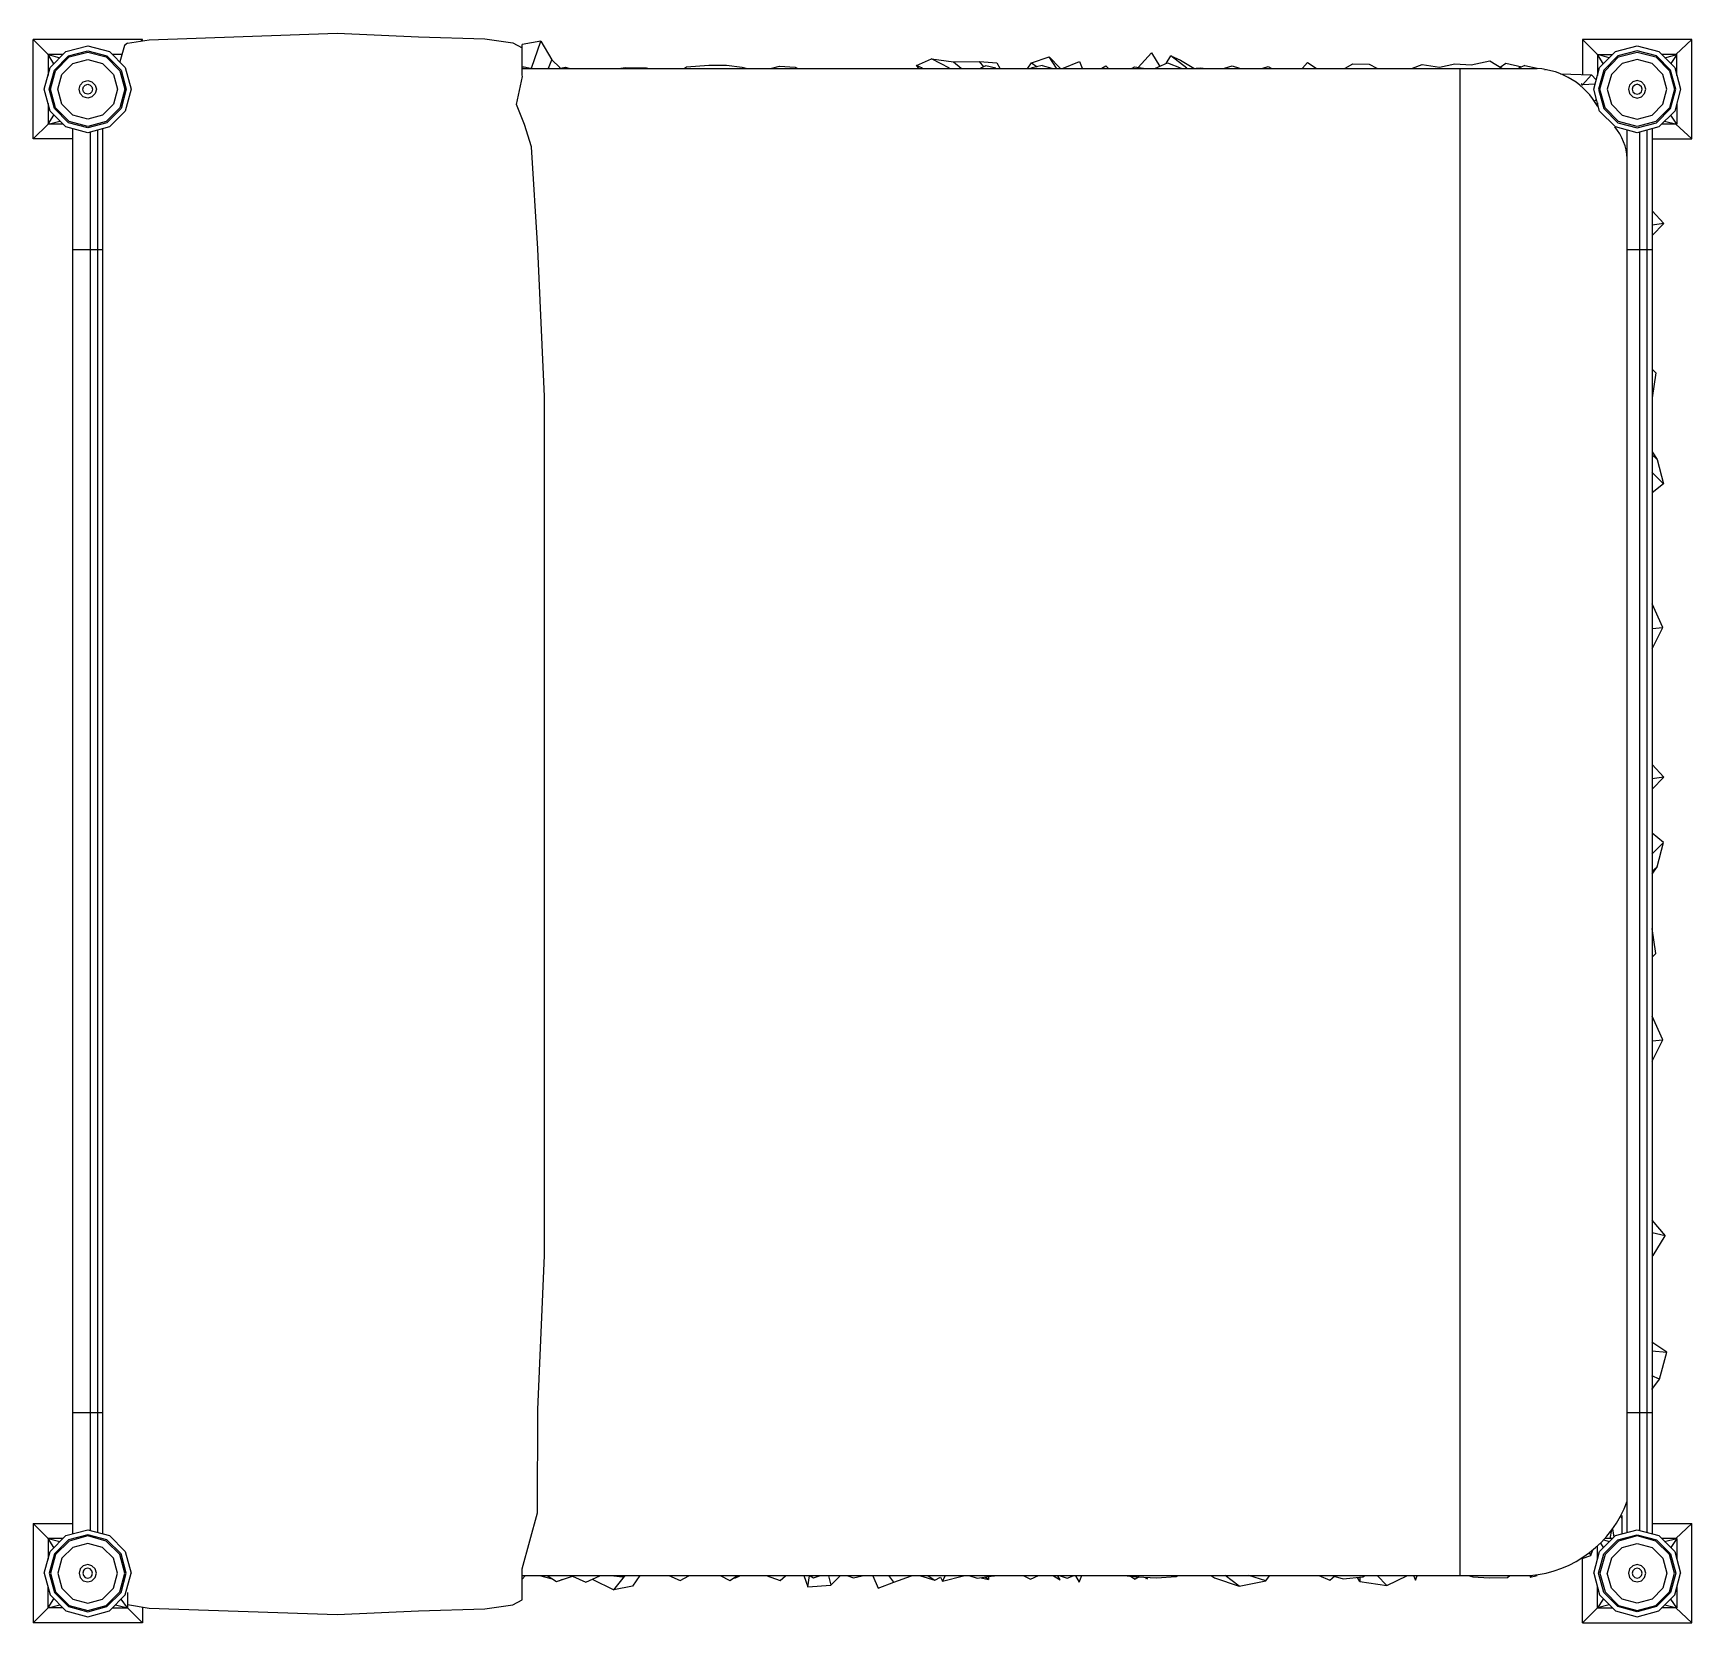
# Model space of a CAD drawing. Extents: x 0 to 2.12, y 0 to 2.03.
import ezdxf

# ---------------------------------------------------------------- set-up
doc = ezdxf.new("R2010")
doc.units = 0
doc.header["$MEASUREMENT"] = 0
doc.layers.get('0').update_dxf_attribs({"linetype": 'CONTINUOUS'})

msp = doc.modelspace()

# ---------------------------------------------------------------- linework, layer by layer
at = {"color": 0, "linetype": 'ByBlock'}
for p, q in [((0, 1.897), (0, 2.0241)), ((0, 2.0241), (0.019, 2.0049)), ((0.1396, 2.0241), (0, 2.0241)), ((0.0418, 2.0087), (0.0698, 2.0161)), ((0.0698, 2.0161), (0.0975, 2.0087)), ((0.1169, 2.0165), (0.1108, 1.9954)), ((0.1206, 2.0194), (0.1169, 2.0165)), ((0.1206, 2.0194), (0.1485, 2.0239)), ((0.1396, 2.0241), (0.1376, 2.0221)), ((0.1396, 2.0224), (0.1396, 2.0241)), ((0.1485, 2.0239), (0.3888, 2.0322)), ((0.3888, 2.0322), (0.4928, 2.0275)), ((0.4928, 2.0275), (0.5775, 2.025)), ((0.5775, 2.025), (0.6134, 2.0199)), ((0.6134, 2.0199), (0.6253, 2.0134)), ((0.6489, 2.0219), (0.6253, 2.0179)), ((0.6253, 1.9786), (0.6253, 2.0179)), ((0.6372, 1.9875), (0.6489, 2.0219)), ((0.6489, 2.0219), (0.663, 1.9983)), ((2.1208, 2.0241), (1.981, 2.0241)), ((1.981, 2.0241), (2, 2.0049)), ((1.981, 2.0241), (1.981, 1.9792)), ((2.0231, 2.0087), (2.051, 2.0161)), ((2.051, 2.0161), (2.0787, 2.0087)), ((2.1002, 2.0049), (2.1208, 2.0241)), ((2.1208, 1.897), (2.1208, 2.0241)), ((0.019, 2.0049), (0.019, 1.9783)), ((0.0266, 1.9931), (0.019, 2.0049)), ((0.019, 2.0049), (0.0342, 2.0009)), ((0.038, 2.0049), (0.019, 2.0049)), ((0.0217, 1.9882), (0.0418, 2.0087)), ((0.0272, 1.9851), (0.0451, 2.0031)), ((0.0285, 1.9842), (0.0459, 2.0018)), ((0.0451, 2.0031), (0.0698, 2.0098)), ((0.0459, 2.0018), (0.0698, 2.0081)), ((0.0508, 1.9935), (0.0698, 1.9985)), ((0.0698, 2.0098), (0.0942, 2.0031)), ((0.0698, 2.0081), (0.0934, 2.0018)), ((0.0698, 1.9985), (0.0888, 1.9935)), ((0.0934, 2.0018), (0.111, 1.9842)), ((0.0942, 2.0031), (0.1124, 1.9851)), ((0.0975, 2.0087), (0.1178, 1.9882)), ((0.114, 2.0049), (0.101, 2.0049)), ((0.659, 1.9875), (0.663, 1.9983)), ((0.663, 1.9983), (0.6734, 1.9882)), ((1.1295, 1.9909), (1.1485, 1.9994)), ((1.1485, 1.9994), (1.1767, 1.9955)), ((1.1716, 1.9875), (1.1485, 1.9994)), ((1.1767, 1.9955), (1.2099, 1.996)), ((1.1767, 1.9955), (1.1865, 1.9875)), ((1.2099, 1.996), (1.2321, 1.9944)), ((1.2156, 1.9893), (1.2099, 1.996)), ((1.2321, 1.9944), (1.2359, 1.9875)), ((1.2718, 1.9875), (1.2764, 1.9942)), ((1.2764, 1.9942), (1.2992, 2.0018)), ((1.2764, 1.9942), (1.2837, 1.9893)), ((1.3084, 1.9873), (1.2992, 2.0018)), ((1.2992, 2.0018), (1.3133, 1.9875)), ((1.3168, 1.9875), (1.338, 1.9962)), ((1.338, 1.9962), (1.3413, 1.9875)), ((1.4127, 1.9884), (1.4301, 2.0069)), ((1.4301, 2.0069), (1.4404, 1.9898)), ((1.4352, 1.9873), (1.4504, 1.9942)), ((1.4488, 1.9935), (1.4548, 2.0031)), ((1.4504, 1.9942), (1.4678, 1.9875)), ((1.4749, 1.9875), (1.4548, 2.0031)), ((1.4548, 2.0031), (1.467, 1.9978)), ((1.467, 1.9978), (1.4841, 1.9875)), ((1.6228, 1.9875), (1.6296, 1.9949)), ((1.6296, 1.9949), (1.6405, 1.9875)), ((1.8387, 1.9917), (1.8626, 1.9967)), ((1.8626, 1.9967), (1.8778, 1.9873)), ((1.8756, 1.9886), (1.883, 1.994)), ((1.883, 1.994), (1.9036, 1.9893)), ((2, 2.0049), (2.0193, 2.0049)), ((2.0152, 2.0009), (2, 2.0049)), ((2, 2.0049), (2, 1.9779)), ((2.0076, 1.9933), (2, 2.0049)), ((2.0231, 2.0087), (2.0027, 1.9882)), ((2.0084, 1.9851), (2.0263, 2.0031)), ((2.0098, 1.9842), (2.0271, 2.0018)), ((2.051, 2.0098), (2.0263, 2.0031)), ((2.0271, 2.0018), (2.051, 2.0081)), ((2.051, 1.9985), (2.0317, 1.9935)), ((2.0755, 2.0031), (2.051, 2.0098)), ((2.051, 2.0081), (2.0746, 2.0018)), ((2.07, 1.9935), (2.051, 1.9985)), ((2.0746, 2.0018), (2.0923, 1.9842)), ((2.0937, 1.9851), (2.0755, 2.0031)), ((2.0787, 2.0087), (2.0991, 1.9882)), ((2.1018, 2.0049), (2.0822, 2.0049)), ((2.0863, 2.0009), (2.1018, 2.0049)), ((2.1018, 2.0049), (2.0939, 1.9933)), ((2.1018, 1.9779), (2.1018, 2.0049)), ((0.0141, 1.9605), (0.0217, 1.9882)), ((0.0206, 1.9605), (0.0272, 1.9851)), ((0.022, 1.9605), (0.0285, 1.9842)), ((0.0315, 1.9605), (0.0367, 1.9795)), ((0.0367, 1.9795), (0.0508, 1.9935)), ((0.0888, 1.9935), (0.1026, 1.9795)), ((0.1026, 1.9795), (0.1078, 1.9605)), ((0.111, 1.9842), (0.1173, 1.9605)), ((0.1124, 1.9851), (0.1189, 1.9605)), ((0.1178, 1.9882), (0.1252, 1.9605)), ((0.618, 1.941), (0.6256, 1.9768)), ((0.625, 1.9891), (0.628, 1.9891)), ((0.6256, 1.9768), (0.6253, 1.9786)), ((0.6254, 1.9869), (1.9229, 1.9869)), ((0.628, 1.9891), (0.6359, 1.9875)), ((0.6734, 1.9882), (0.6728, 1.9873)), ((0.6747, 1.9875), (0.6801, 1.9888)), ((0.6801, 1.9888), (0.6848, 1.9875)), ((0.7513, 1.9875), (0.7575, 1.9884)), ((0.7575, 1.9884), (0.7841, 1.988)), ((0.7841, 1.988), (0.7858, 1.9873)), ((0.8327, 1.9875), (0.8352, 1.9891)), ((0.8352, 1.9891), (0.864, 1.9913)), ((0.864, 1.9913), (0.8865, 1.9915)), ((0.8865, 1.9915), (0.9066, 1.9888)), ((0.9066, 1.9888), (0.9117, 1.9873)), ((0.9446, 1.9873), (0.9541, 1.9902)), ((0.9541, 1.9902), (0.9745, 1.9888)), ((0.9745, 1.9888), (0.9769, 1.9875)), ((1.1325, 1.9875), (1.1295, 1.9909)), ((1.1371, 1.9873), (1.1295, 1.9909)), ((1.218, 1.9906), (1.2112, 1.9875)), ((1.2308, 1.9875), (1.218, 1.9906)), ((1.2902, 1.9909), (1.2756, 1.9875)), ((1.2902, 1.9909), (1.3027, 1.9875)), ((1.3663, 1.9875), (1.3717, 1.9906)), ((1.3717, 1.9906), (1.3744, 1.9873)), ((1.4054, 1.9875), (1.4081, 1.9893)), ((1.4081, 1.9893), (1.4195, 1.9875)), ((1.4871, 1.9875), (1.4928, 1.9879)), ((1.4928, 1.9879), (1.4958, 1.9875)), ((1.5232, 1.9875), (1.533, 1.9904)), ((1.533, 1.9904), (1.5425, 1.9873)), ((1.5721, 1.9873), (1.5791, 1.9897)), ((1.5791, 1.9897), (1.5829, 1.9875)), ((1.6777, 1.9873), (1.6875, 1.9931)), ((1.6875, 1.9931), (1.7084, 1.9924)), ((1.7084, 1.9924), (1.7179, 1.9873)), ((1.7638, 1.9873), (1.776, 1.9922)), ((1.776, 1.9922), (1.798, 1.9886)), ((1.798, 1.9886), (1.8178, 1.9931)), ((1.8178, 1.9931), (1.8387, 1.9917)), ((1.824, 1.9875), (1.824, 0.0603)), ((1.9071, 1.9907), (1.899, 1.9875)), ((1.9071, 1.9907), (1.9231, 1.9873)), ((1.9329, 1.9855), (1.9332, 1.9855)), ((1.9332, 1.9855), (1.9332, 1.9853)), ((1.953, 1.9801), (1.9924, 1.979)), ((1.981, 1.9663), (1.9924, 1.979)), ((1.9924, 1.979), (1.9983, 1.9726)), ((1.9954, 1.9605), (2.0027, 1.9882)), ((2.0084, 1.9851), (2.0016, 1.9605)), ((2.0032, 1.9605), (2.0098, 1.9842)), ((2.0179, 1.9795), (2.0127, 1.9605)), ((2.0317, 1.9935), (2.0179, 1.9795)), ((2.0839, 1.9795), (2.07, 1.9935)), ((2.089, 1.9605), (2.0839, 1.9795)), ((2.0923, 1.9842), (2.0985, 1.9605)), ((2.1002, 1.9605), (2.0937, 1.9851)), ((2.0991, 1.9882), (2.1064, 1.9605)), ((0.0217, 1.9326), (0.0141, 1.9605)), ((0.0272, 1.9359), (0.0206, 1.9605)), ((0.0285, 1.9366), (0.022, 1.9605)), ((0.0367, 1.9413), (0.0315, 1.9605)), ((0.0586, 1.9605), (0.06, 1.9659)), ((0.06, 1.9549), (0.0586, 1.9605)), ((0.06, 1.9659), (0.0641, 1.9701)), ((0.0641, 1.9509), (0.06, 1.9549)), ((0.0633, 1.9605), (0.0643, 1.9636)), ((0.0643, 1.9573), (0.0633, 1.9605)), ((0.0641, 1.9701), (0.0698, 1.9716)), ((0.0643, 1.9636), (0.0665, 1.9659)), ((0.0665, 1.9549), (0.0643, 1.9573)), ((0.0665, 1.9659), (0.0698, 1.9669)), ((0.0698, 1.9542), (0.0665, 1.9549)), ((0.0698, 1.9716), (0.0752, 1.9701)), ((0.0698, 1.9669), (0.0728, 1.9659)), ((0.0728, 1.9549), (0.0698, 1.9542)), ((0.0728, 1.9659), (0.0752, 1.9636)), ((0.0752, 1.9573), (0.0728, 1.9549)), ((0.0752, 1.9701), (0.0793, 1.9659)), ((0.0752, 1.9636), (0.076, 1.9605)), ((0.076, 1.9605), (0.0752, 1.9573)), ((0.0793, 1.9549), (0.0752, 1.9509)), ((0.0793, 1.9659), (0.0809, 1.9605)), ((0.0809, 1.9605), (0.0793, 1.9549)), ((0.1078, 1.9605), (0.1026, 1.9413)), ((0.1173, 1.9605), (0.111, 1.9366)), ((0.1189, 1.9605), (0.1124, 1.9359)), ((0.1252, 1.9605), (0.1178, 1.9326)), ((1.981, 1.9663), (1.9791, 1.9674)), ((1.9802, 1.9659), (1.981, 1.9663)), ((1.997, 1.9672), (1.981, 1.9663)), ((2.0027, 1.9326), (1.9954, 1.9605)), ((2.0016, 1.9605), (2.0084, 1.9359)), ((2.0098, 1.9366), (2.0032, 1.9605)), ((2.0127, 1.9605), (2.0179, 1.9413)), ((2.0412, 1.9659), (2.0399, 1.9605)), ((2.0399, 1.9605), (2.0412, 1.9549)), ((2.0453, 1.9701), (2.0412, 1.9659)), ((2.0412, 1.9549), (2.0453, 1.9509)), ((2.0453, 1.9636), (2.0445, 1.9605)), ((2.0445, 1.9605), (2.0453, 1.9573)), ((2.051, 1.9716), (2.0453, 1.9701)), ((2.0478, 1.9659), (2.0453, 1.9636)), ((2.0453, 1.9573), (2.0478, 1.9549)), ((2.051, 1.9669), (2.0478, 1.9659)), ((2.0478, 1.9549), (2.051, 1.9542)), ((2.0565, 1.9701), (2.051, 1.9716)), ((2.054, 1.9659), (2.051, 1.9669)), ((2.051, 1.9542), (2.054, 1.9549)), ((2.0565, 1.9636), (2.054, 1.9659)), ((2.054, 1.9549), (2.0565, 1.9573)), ((2.0605, 1.9659), (2.0565, 1.9701)), ((2.0573, 1.9605), (2.0565, 1.9636)), ((2.0565, 1.9573), (2.0573, 1.9605)), ((2.0565, 1.9509), (2.0605, 1.9549)), ((2.0622, 1.9605), (2.0605, 1.9659)), ((2.0605, 1.9549), (2.0622, 1.9605)), ((2.0839, 1.9413), (2.089, 1.9605)), ((2.0985, 1.9605), (2.0923, 1.9366)), ((2.0937, 1.9359), (2.1002, 1.9605)), ((2.1064, 1.9605), (2.0991, 1.9326)), ((0.019, 1.9424), (0.019, 1.916)), ((0.0418, 1.9124), (0.0217, 1.9326)), ((0.0451, 1.9178), (0.0272, 1.9359)), ((0.0459, 1.9192), (0.0285, 1.9366)), ((0.0508, 1.9274), (0.0367, 1.9413)), ((0.0698, 1.9493), (0.0641, 1.9509)), ((0.0752, 1.9509), (0.0698, 1.9493)), ((0.1026, 1.9413), (0.0888, 1.9274)), ((0.111, 1.9366), (0.0934, 1.9192)), ((0.1124, 1.9359), (0.0942, 1.9178)), ((0.1178, 1.9326), (0.0975, 1.9124)), ((0.6283, 1.9154), (0.618, 1.941)), ((1.9954, 1.9448), (1.9986, 1.9475)), ((2, 1.943), (2, 1.9388)), ((2.0231, 1.9124), (2.0027, 1.9326)), ((2.0084, 1.9359), (2.0263, 1.9178)), ((2.0271, 1.9192), (2.0098, 1.9366)), ((2.0179, 1.9413), (2.0317, 1.9274)), ((2.0453, 1.9509), (2.051, 1.9493)), ((2.051, 1.9493), (2.0565, 1.9509)), ((2.07, 1.9274), (2.0839, 1.9413)), ((2.0923, 1.9366), (2.0746, 1.9192)), ((2.0755, 1.9178), (2.0937, 1.9359)), ((2.0991, 1.9326), (2.0787, 1.9124)), ((2.1018, 1.943), (2.1018, 1.916)), ((0.019, 1.916), (0, 1.897)), ((0.019, 1.916), (0.0266, 1.9276)), ((0.019, 1.916), (0.0342, 1.9198)), ((0.038, 1.916), (0.019, 1.916)), ((0.0698, 1.9049), (0.0418, 1.9124)), ((0.0698, 1.9113), (0.0451, 1.9178)), ((0.0698, 1.9129), (0.0459, 1.9192)), ((0.0698, 1.9223), (0.0508, 1.9274)), ((0.0508, 0.1139), (0.0508, 1.9098)), ((0.0888, 1.9274), (0.0698, 1.9223)), ((0.0934, 1.9192), (0.0698, 1.9129)), ((0.0942, 1.9178), (0.0698, 1.9113)), ((0.0975, 1.9124), (0.0698, 1.9049)), ((0.0888, 1.91), (0.0888, 0.1137)), ((0.637, 1.887), (0.6283, 1.9154)), ((2.051, 1.9049), (2.0231, 1.9124)), ((2.0263, 1.9178), (2.051, 1.9113)), ((2.051, 1.9129), (2.0271, 1.9192)), ((2.0317, 1.9274), (2.051, 1.9223)), ((2.051, 1.9223), (2.07, 1.9274)), ((2.0746, 1.9192), (2.051, 1.9129)), ((2.051, 1.9113), (2.0755, 1.9178)), ((2.0787, 1.9124), (2.051, 1.9049)), ((2.07, 1.91), (2.07, 0.1137)), ((2.1018, 1.916), (2.0822, 1.916)), ((2.086, 1.9198), (2.1018, 1.916)), ((2.1018, 1.916), (2.0939, 1.9276)), ((2.1002, 1.916), (2.1208, 1.897)), ((0.0508, 1.897), (0, 1.897)), ((0.0728, 1.9057), (0.0728, 0.118)), ((0.0825, 0.1155), (0.0825, 1.9082)), ((2.0383, 0.1161), (2.0383, 1.9078)), ((2.054, 1.9057), (2.054, 0.118)), ((2.0635, 0.1155), (2.0635, 1.9082)), ((2.0698, 1.897), (2.1208, 1.897)), ((0.6454, 1.7567), (0.637, 1.887)), ((2.0852, 1.7888), (2.07, 1.8051)), ((2.0852, 1.7888), (2.07, 1.7866)), ((2.07, 1.7734), (2.0852, 1.7888)), ((0.0508, 1.7556), (0.0888, 1.7556)), ((0.6538, 1.5679), (0.6454, 1.7567)), ((2.0383, 1.7556), (2.07, 1.7556)), ((2.07, 1.6026), (2.0749, 1.5981)), ((2.0749, 1.5981), (2.07, 1.5661)), ((0.6538, 0.4694), (0.6538, 1.5679)), ((2.07, 1.4968), (2.0765, 1.4873)), ((2.07, 1.493), (2.0765, 1.4873)), ((2.0765, 1.4873), (2.0844, 1.456)), ((2.0844, 1.456), (2.0698, 1.4712)), ((2.0844, 1.456), (2.07, 1.4444)), ((2.07, 1.3023), (2.07, 1.3027)), ((2.07, 1.3027), (2.0703, 1.3025)), ((2.0703, 1.3025), (2.07, 1.3023)), ((2.0836, 1.2724), (2.0703, 1.3025)), ((2.07, 1.2451), (2.0836, 1.2724)), ((2.07, 1.271), (2.0836, 1.2724)), ((2.0852, 1.081), (2.07, 1.0973)), ((2.07, 1.0656), (2.0852, 1.081)), ((2.0852, 1.081), (2.07, 1.0788)), ((2.0844, 0.9977), (2.0698, 0.9825)), ((2.0844, 0.9977), (2.07, 1.0093)), ((2.0765, 0.9664), (2.0844, 0.9977)), ((2.07, 0.957), (2.0765, 0.9664)), ((2.07, 0.9608), (2.0765, 0.9664)), ((2.0749, 0.8556), (2.07, 0.8877)), ((2.07, 0.8511), (2.0749, 0.8556)), ((2.07, 0.7753), (2.07, 0.7756)), ((2.07, 0.7756), (2.0703, 0.7754)), ((2.0703, 0.7754), (2.07, 0.7753)), ((2.0836, 0.7454), (2.0703, 0.7754)), ((2.07, 0.7181), (2.0836, 0.7454)), ((2.07, 0.744), (2.0836, 0.7454)), ((2.0698, 0.5148), (2.0869, 0.4947)), ((2.0869, 0.4947), (2.07, 0.4985)), ((2.0714, 0.4694), (2.0869, 0.4947)), ((0.6454, 0.2726), (0.6538, 0.4694)), ((2.0714, 0.4694), (2.0698, 0.4699)), ((2.07, 0.4694), (2.0714, 0.4694)), ((2.089, 0.3459), (2.0698, 0.3588)), ((2.0698, 0.3475), (2.089, 0.3459)), ((2.0795, 0.3113), (2.089, 0.3459)), ((2.0795, 0.3113), (2.0698, 0.3157)), ((2.0698, 0.2981), (2.0795, 0.3113)), ((0.0888, 0.2683), (0.0508, 0.2683)), ((0.6448, 0.1408), (0.6454, 0.2726)), ((2.07, 0.2683), (2.0383, 0.2683)), ((0.6253, 0.069), (0.6448, 0.1408)), ((2.0315, 0.1338), (2.0304, 0.1358)), ((2.0317, 0.1137), (2.0317, 0.1374)), ((0, 0.1269), (0.019, 0.1079)), ((0, 0.1269), (0, 0)), ((0, 0.1269), (0.0508, 0.1269)), ((0.019, 0.1079), (0.019, 0.0813)), ((0.0266, 0.0961), (0.019, 0.1079)), ((0.019, 0.1079), (0.0342, 0.1039)), ((0.038, 0.1079), (0.019, 0.1079)), ((0.0217, 0.0912), (0.0418, 0.1115)), ((0.0451, 0.1061), (0.0272, 0.088)), ((0.0418, 0.1115), (0.0698, 0.1189)), ((0.0698, 0.1126), (0.0451, 0.1061)), ((0.0698, 0.111), (0.0459, 0.1046)), ((0.0698, 0.1189), (0.0975, 0.1115)), ((0.0942, 0.1061), (0.0698, 0.1126)), ((0.0934, 0.1046), (0.0698, 0.111)), ((0.1124, 0.088), (0.0942, 0.1061)), ((0.0975, 0.1115), (0.1178, 0.0912)), ((2.0027, 0.0912), (2.0231, 0.1115)), ((2.0084, 0.088), (2.0263, 0.1061)), ((2.0193, 0.1079), (2.0096, 0.1079)), ((2.0163, 0.1077), (2.0184, 0.1189)), ((2.0195, 0.1202), (2.0209, 0.1093)), ((2.0231, 0.1115), (2.051, 0.1189)), ((2.0263, 0.1061), (2.051, 0.1126)), ((2.051, 0.111), (2.0271, 0.1046)), ((2.051, 0.1189), (2.0787, 0.1115)), ((2.051, 0.1126), (2.0755, 0.1061)), ((2.0746, 0.1046), (2.051, 0.111)), ((2.0698, 0.1269), (2.1208, 0.1269)), ((2.0755, 0.1061), (2.0937, 0.088)), ((2.0787, 0.1115), (2.0991, 0.0912)), ((2.1018, 0.1079), (2.0822, 0.1079)), ((2.086, 0.1039), (2.1018, 0.1079)), ((2.1018, 0.1079), (2.0939, 0.0961)), ((2.1208, 0.1269), (2.1002, 0.1079)), ((2.1018, 0.1079), (2.1018, 0.0807)), ((2.1208, 0), (2.1208, 0.1269)), ((0.0141, 0.0634), (0.0217, 0.0912)), ((0.0272, 0.088), (0.0206, 0.0634)), ((0.0285, 0.0872), (0.022, 0.0634)), ((0.0459, 0.1046), (0.0285, 0.0872)), ((0.0508, 0.0965), (0.0367, 0.0825)), ((0.0698, 0.1015), (0.0508, 0.0965)), ((0.0888, 0.0965), (0.0698, 0.1015)), ((0.1026, 0.0825), (0.0888, 0.0965)), ((0.111, 0.0872), (0.0934, 0.1046)), ((0.1173, 0.0634), (0.111, 0.0872)), ((0.1189, 0.0634), (0.1124, 0.088)), ((0.1178, 0.0912), (0.1252, 0.0634)), ((1.9807, 0.0824), (1.9918, 0.086)), ((1.9897, 0.0896), (1.9918, 0.086)), ((1.9918, 0.086), (1.9943, 0.0932)), ((1.9954, 0.0634), (2.0027, 0.0912)), ((2, 0.0807), (2, 0.0982)), ((2.0016, 0.0634), (2.0084, 0.088)), ((2.0098, 0.0872), (2.0032, 0.0634)), ((2.0039, 0.1019), (2.0076, 0.0961)), ((2.0077, 0.1059), (2.0155, 0.1039)), ((2.0271, 0.1046), (2.0098, 0.0872)), ((2.0179, 0.0825), (2.0317, 0.0965)), ((2.0317, 0.0965), (2.051, 0.1015)), ((2.051, 0.1015), (2.07, 0.0965)), ((2.07, 0.0965), (2.0839, 0.0825)), ((2.0923, 0.0872), (2.0746, 0.1046)), ((2.0985, 0.0634), (2.0923, 0.0872)), ((2.0937, 0.088), (2.1002, 0.0634)), ((2.0991, 0.0912), (2.1064, 0.0634)), ((0.0367, 0.0825), (0.0315, 0.0634)), ((0.06, 0.069), (0.0586, 0.0634)), ((0.0641, 0.0729), (0.06, 0.069)), ((0.0643, 0.0666), (0.0633, 0.0634)), ((0.0698, 0.0746), (0.0641, 0.0729)), ((0.0643, 0.0666), (0.0665, 0.069)), ((0.0698, 0.0697), (0.0665, 0.069)), ((0.0752, 0.0729), (0.0698, 0.0746)), ((0.0728, 0.069), (0.0698, 0.0697)), ((0.0752, 0.0666), (0.0728, 0.069)), ((0.0793, 0.069), (0.0752, 0.0729)), ((0.076, 0.0634), (0.0752, 0.0666)), ((0.0809, 0.0634), (0.0793, 0.069)), ((0.1078, 0.0634), (0.1026, 0.0825)), ((0.6253, 0.0293), (0.6253, 0.069)), ((1.981, 0), (1.981, 0.0824)), ((2.0179, 0.0825), (2.0127, 0.0634)), ((2.0412, 0.069), (2.0399, 0.0634)), ((2.0453, 0.0729), (2.0412, 0.069)), ((2.0453, 0.0666), (2.0445, 0.0634)), ((2.051, 0.0746), (2.0453, 0.0729)), ((2.0478, 0.069), (2.0453, 0.0666)), ((2.051, 0.0697), (2.0478, 0.069)), ((2.0565, 0.0729), (2.051, 0.0746)), ((2.054, 0.069), (2.051, 0.0697)), ((2.0565, 0.0666), (2.054, 0.069)), ((2.0605, 0.069), (2.0565, 0.0729)), ((2.0573, 0.0634), (2.0565, 0.0666)), ((2.0622, 0.0634), (2.0605, 0.069)), ((2.0839, 0.0825), (2.089, 0.0634)), ((0.0141, 0.0634), (0.0217, 0.0357)), ((0.019, 0.019), (0.019, 0.0454)), ((0.0206, 0.0634), (0.0272, 0.0387)), ((0.022, 0.0634), (0.0285, 0.0396)), ((0.0315, 0.0634), (0.0367, 0.0443)), ((0.0367, 0.0443), (0.0508, 0.0304)), ((0.0586, 0.0634), (0.06, 0.0579)), ((0.06, 0.0579), (0.0641, 0.0538)), ((0.0633, 0.0634), (0.0643, 0.0603)), ((0.0641, 0.0538), (0.0698, 0.0523)), ((0.0643, 0.0603), (0.0665, 0.0579)), ((0.0665, 0.0579), (0.0698, 0.057)), ((0.0698, 0.057), (0.0728, 0.0579)), ((0.0698, 0.0523), (0.0752, 0.0538)), ((0.0752, 0.0603), (0.0728, 0.0579)), ((0.0752, 0.0603), (0.076, 0.0634)), ((0.0793, 0.0579), (0.0752, 0.0538)), ((0.0793, 0.0579), (0.0809, 0.0634)), ((0.0888, 0.0304), (0.1026, 0.0443)), ((0.1026, 0.0443), (0.1078, 0.0634)), ((0.111, 0.0396), (0.1173, 0.0634)), ((0.1124, 0.0387), (0.1189, 0.0634)), ((0.1178, 0.0357), (0.1252, 0.0634)), ((0.6253, 0.0604), (1.914, 0.0604)), ((0.6253, 0.0558), (0.6291, 0.0601)), ((0.6476, 0.0603), (0.6636, 0.0563)), ((0.6573, 0.0603), (0.669, 0.053)), ((0.669, 0.053), (0.6894, 0.0597)), ((0.6725, 0.0541), (0.6736, 0.0539)), ((0.6736, 0.0539), (0.6766, 0.0556)), ((0.6736, 0.0539), (0.675, 0.0548)), ((0.6894, 0.0597), (0.7068, 0.0519)), ((0.7068, 0.0519), (0.7247, 0.0601)), ((0.7146, 0.0556), (0.7423, 0.042)), ((0.7423, 0.0601), (0.7535, 0.0586)), ((0.7423, 0.042), (0.7562, 0.0594)), ((0.7665, 0.0469), (0.7423, 0.042)), ((0.7535, 0.0586), (0.7583, 0.0603)), ((0.7757, 0.0603), (0.7665, 0.0469)), ((0.8126, 0.0603), (0.8273, 0.0543)), ((0.8273, 0.0543), (0.8384, 0.0601)), ((0.8784, 0.0603), (0.8908, 0.0539)), ((0.8908, 0.0539), (0.9006, 0.0603)), ((0.8971, 0.0572), (0.9036, 0.0601)), ((0.8971, 0.0572), (0.8976, 0.0583)), ((0.9373, 0.0603), (0.9552, 0.0539)), ((0.9552, 0.0539), (0.962, 0.0601)), ((0.9853, 0.0603), (0.9905, 0.0462)), ((0.9905, 0.0462), (0.9927, 0.0601)), ((0.9905, 0.0462), (1.0198, 0.048)), ((0.9935, 0.0601), (0.9978, 0.0574)), ((0.9978, 0.0574), (1.0054, 0.0601)), ((1.0168, 0.0601), (1.0198, 0.048)), ((1.0198, 0.048), (1.0323, 0.0603)), ((1.0415, 0.0601), (1.0491, 0.0577)), ((1.0491, 0.0577), (1.06, 0.0601)), ((1.0736, 0.0601), (1.0806, 0.0443)), ((1.0806, 0.0443), (1.1004, 0.0519)), ((1.1004, 0.0519), (1.0942, 0.0603)), ((1.1004, 0.0519), (1.123, 0.0601)), ((1.1347, 0.0601), (1.1529, 0.0547)), ((1.1442, 0.0601), (1.1529, 0.0547)), ((1.1529, 0.0547), (1.1602, 0.0585)), ((1.1602, 0.0585), (1.1629, 0.0534)), ((1.1629, 0.0534), (1.1667, 0.0603)), ((1.1629, 0.0534), (1.1895, 0.0601)), ((1.1963, 0.0603), (1.2072, 0.057)), ((1.2072, 0.057), (1.2281, 0.0599)), ((1.212, 0.0576), (1.2213, 0.0554)), ((1.2213, 0.0554), (1.2167, 0.0583)), ((1.2215, 0.059), (1.2213, 0.0554)), ((1.2281, 0.0599), (1.2291, 0.0601)), ((1.2666, 0.0601), (1.2753, 0.0558)), ((1.2753, 0.0558), (1.2856, 0.0603)), ((1.3046, 0.0601), (1.3133, 0.055)), ((1.3133, 0.055), (1.3103, 0.0601)), ((1.313, 0.0601), (1.322, 0.0572)), ((1.322, 0.0572), (1.3299, 0.0601)), ((1.3326, 0.0601), (1.3375, 0.0521)), ((1.3375, 0.0521), (1.341, 0.0603)), ((1.3945, 0.0603), (1.4119, 0.0588)), ((1.4089, 0.0556), (1.4024, 0.0596)), ((1.4024, 0.0596), (1.4029, 0.0596)), ((1.4029, 0.0596), (1.4089, 0.0556)), ((1.4143, 0.0586), (1.4089, 0.0556)), ((1.4119, 0.0588), (1.4363, 0.0574)), ((1.4236, 0.0559), (1.4225, 0.0581)), ((1.4249, 0.0579), (1.4236, 0.0559)), ((1.4363, 0.0574), (1.4613, 0.0594)), ((1.4613, 0.0594), (1.4637, 0.0603)), ((1.5066, 0.0601), (1.5104, 0.0576)), ((1.5104, 0.0576), (1.5419, 0.0467)), ((1.5419, 0.0467), (1.524, 0.0603)), ((1.5419, 0.0467), (1.5761, 0.0538)), ((1.5761, 0.0538), (1.5544, 0.0603)), ((1.5761, 0.0538), (1.5808, 0.0601)), ((1.6438, 0.0603), (1.6579, 0.0547)), ((1.6579, 0.0547), (1.6638, 0.0596)), ((1.6619, 0.0601), (1.6752, 0.0561)), ((1.6752, 0.0561), (1.7002, 0.059)), ((1.6962, 0.0529), (1.6934, 0.0581)), ((1.6962, 0.0585), (1.6962, 0.0529)), ((1.6962, 0.0529), (1.7309, 0.0478)), ((1.7002, 0.059), (1.7021, 0.0601)), ((1.7309, 0.0478), (1.7184, 0.0603)), ((1.7309, 0.0478), (1.7572, 0.0603)), ((1.7648, 0.0603), (1.7673, 0.0545)), ((1.7673, 0.0545), (1.7695, 0.0601)), ((1.8349, 0.0603), (1.8409, 0.0586)), ((1.8409, 0.0586), (1.8618, 0.0576)), ((1.8618, 0.0576), (1.8851, 0.0579)), ((1.8851, 0.0579), (1.8881, 0.0603)), ((1.9136, 0.0603), (1.9142, 0.0585)), ((1.9142, 0.0585), (1.9229, 0.0603)), ((1.9142, 0.0585), (1.9164, 0.0601)), ((1.9954, 0.0634), (2.0027, 0.0357)), ((2, 0.019), (2, 0.0458)), ((2.0084, 0.0387), (2.0016, 0.0634)), ((2.0032, 0.0634), (2.0098, 0.0396)), ((2.0179, 0.0443), (2.0127, 0.0634)), ((2.0317, 0.0304), (2.0179, 0.0443)), ((2.0399, 0.0634), (2.0412, 0.0579)), ((2.0412, 0.0579), (2.0453, 0.0538)), ((2.0445, 0.0634), (2.0453, 0.0603)), ((2.0453, 0.0603), (2.0478, 0.0579)), ((2.0453, 0.0538), (2.051, 0.0523)), ((2.0478, 0.0579), (2.051, 0.057)), ((2.051, 0.057), (2.054, 0.0579)), ((2.051, 0.0523), (2.0565, 0.0538)), ((2.054, 0.0579), (2.0565, 0.0603)), ((2.0565, 0.0603), (2.0573, 0.0634)), ((2.0565, 0.0538), (2.0605, 0.0579)), ((2.0605, 0.0579), (2.0622, 0.0634)), ((2.0839, 0.0443), (2.07, 0.0304)), ((2.089, 0.0634), (2.0839, 0.0443)), ((2.0923, 0.0396), (2.0985, 0.0634)), ((2.1002, 0.0634), (2.0937, 0.0387)), ((2.0991, 0.0357), (2.1064, 0.0634)), ((2.1018, 0.0458), (2.1018, 0.019)), ((0.019, 0.019), (0.0266, 0.0306)), ((0.019, 0.019), (0.0342, 0.0228)), ((0.0217, 0.0357), (0.0418, 0.0152)), ((0.0272, 0.0387), (0.0451, 0.0208)), ((0.0285, 0.0396), (0.0459, 0.0221)), ((0.0459, 0.0221), (0.0698, 0.0157)), ((0.0508, 0.0304), (0.0698, 0.0253)), ((0.0698, 0.0253), (0.0888, 0.0304)), ((0.0698, 0.0157), (0.0934, 0.0221)), ((0.0934, 0.0221), (0.111, 0.0396)), ((0.0942, 0.0208), (0.1124, 0.0387)), ((0.1178, 0.0357), (0.0975, 0.0152)), ((0.1051, 0.0228), (0.1206, 0.019)), ((0.1206, 0.019), (0.1127, 0.0304)), ((0.1206, 0.0387), (0.1206, 0.019)), ((0.1206, 0.0234), (0.1485, 0.0188)), ((0.5775, 0.0177), (0.6134, 0.0228)), ((0.6134, 0.0228), (0.6253, 0.0293)), ((2.0076, 0.0304), (2, 0.019)), ((2.0152, 0.0228), (2, 0.019)), ((2.0027, 0.0357), (2.0231, 0.0152)), ((2.0263, 0.0208), (2.0084, 0.0387)), ((2.0098, 0.0396), (2.0271, 0.0221)), ((2.0271, 0.0221), (2.051, 0.0157)), ((2.051, 0.0253), (2.0317, 0.0304)), ((2.07, 0.0304), (2.051, 0.0253)), ((2.051, 0.0157), (2.0746, 0.0221)), ((2.0746, 0.0221), (2.0923, 0.0396)), ((2.0937, 0.0387), (2.0755, 0.0208)), ((2.0787, 0.0152), (2.0991, 0.0357)), ((2.0863, 0.0228), (2.1018, 0.019)), ((2.1018, 0.019), (2.0939, 0.0304)), ((0, 0), (0.019, 0.019)), ((0.1396, 0), (0, 0)), ((0.038, 0.019), (0.019, 0.019)), ((0.0418, 0.0152), (0.0698, 0.0078)), ((0.0451, 0.0208), (0.0698, 0.0141)), ((0.0698, 0.0141), (0.0942, 0.0208)), ((0.0698, 0.0078), (0.0975, 0.0152)), ((0.101, 0.019), (0.1206, 0.019)), ((0.1206, 0.019), (0.1396, 0)), ((0.1396, 0.0203), (0.1396, 0)), ((0.1485, 0.0188), (0.3888, 0.0105)), ((0.3888, 0.0105), (0.4928, 0.0152)), ((0.4928, 0.0152), (0.5775, 0.0177)), ((1.981, 0), (2, 0.019)), ((1.981, 0), (2.1208, 0)), ((2, 0.019), (2.0193, 0.019)), ((2.0231, 0.0152), (2.051, 0.0078)), ((2.051, 0.0141), (2.0263, 0.0208)), ((2.0755, 0.0208), (2.051, 0.0141)), ((2.051, 0.0078), (2.0787, 0.0152)), ((2.1018, 0.019), (2.0822, 0.019)), ((2.1208, 0), (2.1002, 0.019))]:
    msp.add_line(p, q, dxfattribs=at)
for centre, radius, start, end in [((1.9171, 1.8913), 0.0959, 29.5626, 86.5266), ((1.9707, 1.8691), 0.0675, 2.5887, 39.8212), ((1.9016, 0.2051), 0.1453, 274.8628, 339.9939)]:
    msp.add_arc(centre, radius, start, end, dxfattribs=at)

doc.saveas('drawing.dxf')
